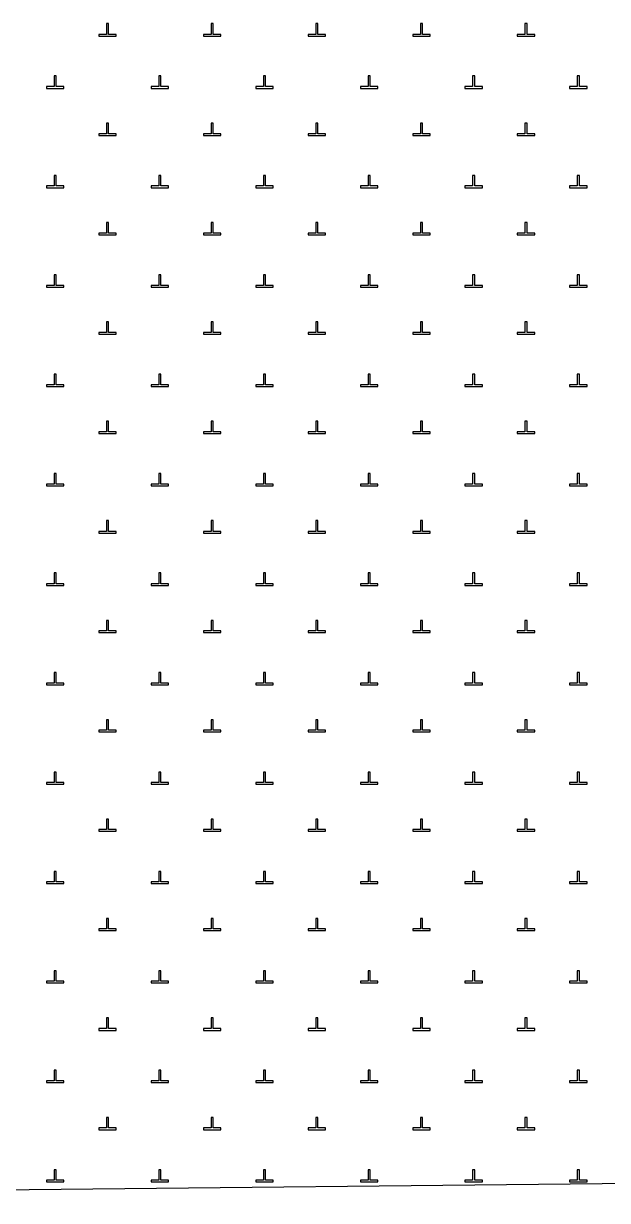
# Model space of a CAD drawing. Extents: x 550890 to 551618, y 1839259 to 1840146.
# Drawn here: x 551432.98 to 551449.73, y 1839868.35 to 1839902.11 of the extents above; entities that cross this region are included whole.
import ezdxf

# ---------------------------------------------------------------- set-up
doc = ezdxf.new("R2010")
doc.units = 0
doc.layers.add('Level 10', color=7, linetype='Continuous')
doc.layers.add('Level 19', color=7, linetype='Continuous')

msp = doc.modelspace()

# ---------------------------------------------------------------- linework, layer by layer
at = {"layer": 'Level 10'}
msp.add_line((551403.77, 1839868.35), (551536.48, 1839869.75), dxfattribs=at)
at = {"layer": 'Level 19'}
for p, q in [((551435.42, 1839902.11), (551435.36, 1839902.11)), ((551435.36, 1839902.11), (551435.36, 1839901.8)), ((551435.42, 1839901.8), (551435.42, 1839902.11)), ((551438.42, 1839902.11), (551438.36, 1839902.11)), ((551438.36, 1839902.11), (551438.36, 1839901.8)), ((551438.42, 1839901.8), (551438.42, 1839902.11)), ((551441.42, 1839902.11), (551441.36, 1839902.11)), ((551441.36, 1839902.11), (551441.36, 1839901.8)), ((551441.42, 1839901.8), (551441.42, 1839902.11)), ((551444.42, 1839902.11), (551444.36, 1839902.11)), ((551444.36, 1839902.11), (551444.36, 1839901.8)), ((551444.42, 1839901.8), (551444.42, 1839902.11)), ((551447.42, 1839902.11), (551447.36, 1839902.11)), ((551447.36, 1839902.11), (551447.36, 1839901.8)), ((551447.42, 1839901.8), (551447.42, 1839902.11)), ((551435.36, 1839901.8), (551435.14, 1839901.8)), ((551435.14, 1839901.8), (551435.14, 1839901.75)), ((551435.64, 1839901.8), (551435.42, 1839901.8)), ((551435.64, 1839901.75), (551435.64, 1839901.8)), ((551438.36, 1839901.8), (551438.14, 1839901.8)), ((551438.14, 1839901.8), (551438.14, 1839901.75)), ((551438.64, 1839901.8), (551438.42, 1839901.8)), ((551438.64, 1839901.75), (551438.64, 1839901.8)), ((551441.36, 1839901.8), (551441.14, 1839901.8)), ((551441.14, 1839901.8), (551441.14, 1839901.75)), ((551441.64, 1839901.8), (551441.42, 1839901.8)), ((551441.64, 1839901.75), (551441.64, 1839901.8)), ((551444.36, 1839901.8), (551444.14, 1839901.8)), ((551444.14, 1839901.8), (551444.14, 1839901.75)), ((551444.64, 1839901.8), (551444.42, 1839901.8)), ((551444.64, 1839901.75), (551444.64, 1839901.8)), ((551447.36, 1839901.8), (551447.14, 1839901.8)), ((551447.14, 1839901.8), (551447.14, 1839901.75)), ((551447.64, 1839901.8), (551447.42, 1839901.8)), ((551447.64, 1839901.75), (551447.64, 1839901.8)), ((551435.14, 1839901.75), (551435.64, 1839901.75)), ((551438.14, 1839901.75), (551438.64, 1839901.75)), ((551441.14, 1839901.75), (551441.64, 1839901.75)), ((551444.14, 1839901.75), (551444.64, 1839901.75)), ((551447.14, 1839901.75), (551447.64, 1839901.75)), ((551433.92, 1839900.61), (551433.86, 1839900.61)), ((551433.86, 1839900.61), (551433.86, 1839900.3)), ((551433.92, 1839900.3), (551433.92, 1839900.61)), ((551436.92, 1839900.61), (551436.86, 1839900.61)), ((551436.86, 1839900.61), (551436.86, 1839900.3)), ((551436.92, 1839900.3), (551436.92, 1839900.61)), ((551439.92, 1839900.61), (551439.86, 1839900.61)), ((551439.86, 1839900.61), (551439.86, 1839900.3)), ((551439.92, 1839900.3), (551439.92, 1839900.61)), ((551442.92, 1839900.61), (551442.86, 1839900.61)), ((551442.86, 1839900.61), (551442.86, 1839900.3)), ((551442.92, 1839900.3), (551442.92, 1839900.61)), ((551445.92, 1839900.61), (551445.86, 1839900.61)), ((551445.86, 1839900.61), (551445.86, 1839900.3)), ((551445.92, 1839900.3), (551445.92, 1839900.61)), ((551448.92, 1839900.61), (551448.86, 1839900.61)), ((551448.86, 1839900.61), (551448.86, 1839900.3)), ((551448.92, 1839900.3), (551448.92, 1839900.61)), ((551433.86, 1839900.3), (551433.64, 1839900.3)), ((551433.64, 1839900.3), (551433.64, 1839900.25)), ((551433.64, 1839900.25), (551434.14, 1839900.25)), ((551434.14, 1839900.3), (551433.92, 1839900.3)), ((551434.14, 1839900.25), (551434.14, 1839900.3)), ((551436.86, 1839900.3), (551436.64, 1839900.3)), ((551436.64, 1839900.3), (551436.64, 1839900.25)), ((551436.64, 1839900.25), (551437.14, 1839900.25)), ((551437.14, 1839900.3), (551436.92, 1839900.3)), ((551437.14, 1839900.25), (551437.14, 1839900.3)), ((551439.86, 1839900.3), (551439.64, 1839900.3)), ((551439.64, 1839900.3), (551439.64, 1839900.25)), ((551439.64, 1839900.25), (551440.14, 1839900.25)), ((551440.14, 1839900.3), (551439.92, 1839900.3)), ((551440.14, 1839900.25), (551440.14, 1839900.3)), ((551442.86, 1839900.3), (551442.64, 1839900.3)), ((551442.64, 1839900.3), (551442.64, 1839900.25)), ((551442.64, 1839900.25), (551443.14, 1839900.25)), ((551443.14, 1839900.3), (551442.92, 1839900.3)), ((551443.14, 1839900.25), (551443.14, 1839900.3)), ((551445.86, 1839900.3), (551445.64, 1839900.3)), ((551445.64, 1839900.3), (551445.64, 1839900.25)), ((551445.64, 1839900.25), (551446.14, 1839900.25)), ((551446.14, 1839900.3), (551445.92, 1839900.3)), ((551446.14, 1839900.25), (551446.14, 1839900.3)), ((551448.86, 1839900.3), (551448.64, 1839900.3)), ((551448.64, 1839900.3), (551448.64, 1839900.25)), ((551448.64, 1839900.25), (551449.14, 1839900.25)), ((551449.14, 1839900.3), (551448.92, 1839900.3)), ((551449.14, 1839900.25), (551449.14, 1839900.3)), ((551435.42, 1839899.25), (551435.36, 1839899.25)), ((551435.36, 1839899.25), (551435.36, 1839898.95)), ((551435.42, 1839898.95), (551435.42, 1839899.25)), ((551438.42, 1839899.25), (551438.36, 1839899.25)), ((551438.36, 1839899.25), (551438.36, 1839898.95)), ((551438.42, 1839898.95), (551438.42, 1839899.25)), ((551441.42, 1839899.25), (551441.36, 1839899.25)), ((551441.36, 1839899.25), (551441.36, 1839898.95)), ((551441.42, 1839898.95), (551441.42, 1839899.25)), ((551444.42, 1839899.25), (551444.36, 1839899.25)), ((551444.36, 1839899.25), (551444.36, 1839898.95)), ((551444.42, 1839898.95), (551444.42, 1839899.25)), ((551447.42, 1839899.25), (551447.36, 1839899.25)), ((551447.36, 1839899.25), (551447.36, 1839898.95)), ((551447.42, 1839898.95), (551447.42, 1839899.25)), ((551435.36, 1839898.95), (551435.14, 1839898.95)), ((551435.14, 1839898.95), (551435.14, 1839898.9)), ((551435.14, 1839898.9), (551435.64, 1839898.9)), ((551435.64, 1839898.95), (551435.42, 1839898.95)), ((551435.64, 1839898.9), (551435.64, 1839898.95)), ((551438.36, 1839898.95), (551438.14, 1839898.95)), ((551438.14, 1839898.95), (551438.14, 1839898.9)), ((551438.14, 1839898.9), (551438.64, 1839898.9)), ((551438.64, 1839898.95), (551438.42, 1839898.95)), ((551438.64, 1839898.9), (551438.64, 1839898.95)), ((551441.36, 1839898.95), (551441.14, 1839898.95)), ((551441.14, 1839898.95), (551441.14, 1839898.9)), ((551441.14, 1839898.9), (551441.64, 1839898.9)), ((551441.64, 1839898.95), (551441.42, 1839898.95)), ((551441.64, 1839898.9), (551441.64, 1839898.95)), ((551444.36, 1839898.95), (551444.14, 1839898.95)), ((551444.14, 1839898.95), (551444.14, 1839898.9)), ((551444.14, 1839898.9), (551444.64, 1839898.9)), ((551444.64, 1839898.95), (551444.42, 1839898.95)), ((551444.64, 1839898.9), (551444.64, 1839898.95)), ((551447.36, 1839898.95), (551447.14, 1839898.95)), ((551447.14, 1839898.95), (551447.14, 1839898.9)), ((551447.14, 1839898.9), (551447.64, 1839898.9)), ((551447.64, 1839898.95), (551447.42, 1839898.95)), ((551447.64, 1839898.9), (551447.64, 1839898.95)), ((551433.92, 1839897.75), (551433.86, 1839897.75)), ((551433.86, 1839897.75), (551433.86, 1839897.45)), ((551433.92, 1839897.45), (551433.92, 1839897.75)), ((551436.92, 1839897.75), (551436.86, 1839897.75)), ((551436.86, 1839897.75), (551436.86, 1839897.45)), ((551436.92, 1839897.45), (551436.92, 1839897.75)), ((551439.92, 1839897.75), (551439.86, 1839897.75)), ((551439.86, 1839897.75), (551439.86, 1839897.45)), ((551439.92, 1839897.45), (551439.92, 1839897.75)), ((551442.92, 1839897.75), (551442.86, 1839897.75)), ((551442.86, 1839897.75), (551442.86, 1839897.45)), ((551442.92, 1839897.45), (551442.92, 1839897.75)), ((551445.92, 1839897.75), (551445.86, 1839897.75)), ((551445.86, 1839897.75), (551445.86, 1839897.45)), ((551445.92, 1839897.45), (551445.92, 1839897.75)), ((551448.92, 1839897.75), (551448.86, 1839897.75)), ((551448.86, 1839897.75), (551448.86, 1839897.45)), ((551448.92, 1839897.45), (551448.92, 1839897.75)), ((551433.86, 1839897.45), (551433.64, 1839897.45)), ((551433.64, 1839897.45), (551433.64, 1839897.4)), ((551433.64, 1839897.4), (551434.14, 1839897.4)), ((551434.14, 1839897.45), (551433.92, 1839897.45)), ((551434.14, 1839897.4), (551434.14, 1839897.45)), ((551436.86, 1839897.45), (551436.64, 1839897.45)), ((551436.64, 1839897.45), (551436.64, 1839897.4)), ((551436.64, 1839897.4), (551437.14, 1839897.4)), ((551437.14, 1839897.45), (551436.92, 1839897.45)), ((551437.14, 1839897.4), (551437.14, 1839897.45)), ((551439.86, 1839897.45), (551439.64, 1839897.45)), ((551439.64, 1839897.45), (551439.64, 1839897.4)), ((551439.64, 1839897.4), (551440.14, 1839897.4)), ((551440.14, 1839897.45), (551439.92, 1839897.45)), ((551440.14, 1839897.4), (551440.14, 1839897.45)), ((551442.86, 1839897.45), (551442.64, 1839897.45)), ((551442.64, 1839897.45), (551442.64, 1839897.4)), ((551442.64, 1839897.4), (551443.14, 1839897.4)), ((551443.14, 1839897.45), (551442.92, 1839897.45)), ((551443.14, 1839897.4), (551443.14, 1839897.45)), ((551445.86, 1839897.45), (551445.64, 1839897.45)), ((551445.64, 1839897.45), (551445.64, 1839897.4)), ((551445.64, 1839897.4), (551446.14, 1839897.4)), ((551446.14, 1839897.45), (551445.92, 1839897.45)), ((551446.14, 1839897.4), (551446.14, 1839897.45)), ((551448.86, 1839897.45), (551448.64, 1839897.45)), ((551448.64, 1839897.45), (551448.64, 1839897.4)), ((551448.64, 1839897.4), (551449.14, 1839897.4)), ((551449.14, 1839897.45), (551448.92, 1839897.45)), ((551449.14, 1839897.4), (551449.14, 1839897.45)), ((551435.42, 1839896.4), (551435.36, 1839896.4)), ((551435.36, 1839896.4), (551435.36, 1839896.1)), ((551435.42, 1839896.1), (551435.42, 1839896.4)), ((551438.42, 1839896.4), (551438.36, 1839896.4)), ((551438.36, 1839896.4), (551438.36, 1839896.1)), ((551438.42, 1839896.1), (551438.42, 1839896.4)), ((551441.42, 1839896.4), (551441.36, 1839896.4)), ((551441.36, 1839896.4), (551441.36, 1839896.1)), ((551441.42, 1839896.1), (551441.42, 1839896.4)), ((551444.42, 1839896.4), (551444.36, 1839896.4)), ((551444.36, 1839896.4), (551444.36, 1839896.1)), ((551444.42, 1839896.1), (551444.42, 1839896.4)), ((551447.42, 1839896.4), (551447.36, 1839896.4)), ((551447.36, 1839896.4), (551447.36, 1839896.1)), ((551447.42, 1839896.1), (551447.42, 1839896.4)), ((551435.36, 1839896.1), (551435.14, 1839896.1)), ((551435.14, 1839896.1), (551435.14, 1839896.05)), ((551435.14, 1839896.05), (551435.64, 1839896.05)), ((551435.64, 1839896.1), (551435.42, 1839896.1)), ((551435.64, 1839896.05), (551435.64, 1839896.1)), ((551438.36, 1839896.1), (551438.14, 1839896.1)), ((551438.14, 1839896.1), (551438.14, 1839896.05)), ((551438.14, 1839896.05), (551438.64, 1839896.05)), ((551438.64, 1839896.1), (551438.42, 1839896.1)), ((551438.64, 1839896.05), (551438.64, 1839896.1)), ((551441.36, 1839896.1), (551441.14, 1839896.1)), ((551441.14, 1839896.1), (551441.14, 1839896.05)), ((551441.14, 1839896.05), (551441.64, 1839896.05)), ((551441.64, 1839896.1), (551441.42, 1839896.1)), ((551441.64, 1839896.05), (551441.64, 1839896.1)), ((551444.36, 1839896.1), (551444.14, 1839896.1)), ((551444.14, 1839896.1), (551444.14, 1839896.05)), ((551444.14, 1839896.05), (551444.64, 1839896.05)), ((551444.64, 1839896.1), (551444.42, 1839896.1)), ((551444.64, 1839896.05), (551444.64, 1839896.1)), ((551447.36, 1839896.1), (551447.14, 1839896.1)), ((551447.14, 1839896.1), (551447.14, 1839896.05)), ((551447.14, 1839896.05), (551447.64, 1839896.05)), ((551447.64, 1839896.1), (551447.42, 1839896.1)), ((551447.64, 1839896.05), (551447.64, 1839896.1)), ((551433.92, 1839894.9), (551433.86, 1839894.9)), ((551433.86, 1839894.9), (551433.86, 1839894.6)), ((551433.92, 1839894.6), (551433.92, 1839894.9)), ((551436.92, 1839894.9), (551436.86, 1839894.9)), ((551436.86, 1839894.9), (551436.86, 1839894.6)), ((551436.92, 1839894.6), (551436.92, 1839894.9)), ((551439.92, 1839894.9), (551439.86, 1839894.9)), ((551439.86, 1839894.9), (551439.86, 1839894.6)), ((551439.92, 1839894.6), (551439.92, 1839894.9)), ((551442.92, 1839894.9), (551442.86, 1839894.9)), ((551442.86, 1839894.9), (551442.86, 1839894.6)), ((551442.92, 1839894.6), (551442.92, 1839894.9)), ((551445.92, 1839894.9), (551445.86, 1839894.9)), ((551445.86, 1839894.9), (551445.86, 1839894.6)), ((551445.92, 1839894.6), (551445.92, 1839894.9)), ((551448.92, 1839894.9), (551448.86, 1839894.9)), ((551448.86, 1839894.9), (551448.86, 1839894.6)), ((551448.92, 1839894.6), (551448.92, 1839894.9)), ((551433.86, 1839894.6), (551433.64, 1839894.6)), ((551433.64, 1839894.6), (551433.64, 1839894.55)), ((551433.64, 1839894.55), (551434.14, 1839894.55)), ((551434.14, 1839894.6), (551433.92, 1839894.6)), ((551434.14, 1839894.55), (551434.14, 1839894.6)), ((551436.86, 1839894.6), (551436.64, 1839894.6)), ((551436.64, 1839894.6), (551436.64, 1839894.55)), ((551436.64, 1839894.55), (551437.14, 1839894.55)), ((551437.14, 1839894.6), (551436.92, 1839894.6)), ((551437.14, 1839894.55), (551437.14, 1839894.6)), ((551439.86, 1839894.6), (551439.64, 1839894.6)), ((551439.64, 1839894.6), (551439.64, 1839894.55)), ((551439.64, 1839894.55), (551440.14, 1839894.55)), ((551440.14, 1839894.6), (551439.92, 1839894.6)), ((551440.14, 1839894.55), (551440.14, 1839894.6)), ((551442.86, 1839894.6), (551442.64, 1839894.6)), ((551442.64, 1839894.6), (551442.64, 1839894.55)), ((551442.64, 1839894.55), (551443.14, 1839894.55)), ((551443.14, 1839894.6), (551442.92, 1839894.6)), ((551443.14, 1839894.55), (551443.14, 1839894.6)), ((551445.86, 1839894.6), (551445.64, 1839894.6)), ((551445.64, 1839894.6), (551445.64, 1839894.55)), ((551445.64, 1839894.55), (551446.14, 1839894.55)), ((551446.14, 1839894.6), (551445.92, 1839894.6)), ((551446.14, 1839894.55), (551446.14, 1839894.6)), ((551448.86, 1839894.6), (551448.64, 1839894.6)), ((551448.64, 1839894.6), (551448.64, 1839894.55)), ((551448.64, 1839894.55), (551449.14, 1839894.55)), ((551449.14, 1839894.6), (551448.92, 1839894.6)), ((551449.14, 1839894.55), (551449.14, 1839894.6)), ((551435.42, 1839893.55), (551435.36, 1839893.55)), ((551435.36, 1839893.55), (551435.36, 1839893.25)), ((551435.42, 1839893.25), (551435.42, 1839893.55)), ((551438.42, 1839893.55), (551438.36, 1839893.55)), ((551438.36, 1839893.55), (551438.36, 1839893.25)), ((551438.42, 1839893.25), (551438.42, 1839893.55)), ((551441.42, 1839893.55), (551441.36, 1839893.55)), ((551441.36, 1839893.55), (551441.36, 1839893.25)), ((551441.42, 1839893.25), (551441.42, 1839893.55)), ((551444.42, 1839893.55), (551444.36, 1839893.55)), ((551444.36, 1839893.55), (551444.36, 1839893.25)), ((551444.42, 1839893.25), (551444.42, 1839893.55)), ((551447.42, 1839893.55), (551447.36, 1839893.55)), ((551447.36, 1839893.55), (551447.36, 1839893.25)), ((551447.42, 1839893.25), (551447.42, 1839893.55)), ((551435.36, 1839893.25), (551435.14, 1839893.25)), ((551435.14, 1839893.25), (551435.14, 1839893.2)), ((551435.14, 1839893.2), (551435.64, 1839893.2)), ((551435.64, 1839893.25), (551435.42, 1839893.25)), ((551435.64, 1839893.2), (551435.64, 1839893.25)), ((551438.36, 1839893.25), (551438.14, 1839893.25)), ((551438.14, 1839893.25), (551438.14, 1839893.2)), ((551438.14, 1839893.2), (551438.64, 1839893.2)), ((551438.64, 1839893.25), (551438.42, 1839893.25)), ((551438.64, 1839893.2), (551438.64, 1839893.25)), ((551441.36, 1839893.25), (551441.14, 1839893.25)), ((551441.14, 1839893.25), (551441.14, 1839893.2)), ((551441.14, 1839893.2), (551441.64, 1839893.2)), ((551441.64, 1839893.25), (551441.42, 1839893.25)), ((551441.64, 1839893.2), (551441.64, 1839893.25)), ((551444.36, 1839893.25), (551444.14, 1839893.25)), ((551444.14, 1839893.25), (551444.14, 1839893.2)), ((551444.14, 1839893.2), (551444.64, 1839893.2)), ((551444.64, 1839893.25), (551444.42, 1839893.25)), ((551444.64, 1839893.2), (551444.64, 1839893.25)), ((551447.36, 1839893.25), (551447.14, 1839893.25)), ((551447.14, 1839893.25), (551447.14, 1839893.2)), ((551447.14, 1839893.2), (551447.64, 1839893.2)), ((551447.64, 1839893.25), (551447.42, 1839893.25)), ((551447.64, 1839893.2), (551447.64, 1839893.25)), ((551433.92, 1839892.05), (551433.86, 1839892.05)), ((551433.86, 1839892.05), (551433.86, 1839891.75)), ((551433.92, 1839891.75), (551433.92, 1839892.05)), ((551436.92, 1839892.05), (551436.86, 1839892.05)), ((551436.86, 1839892.05), (551436.86, 1839891.75)), ((551436.92, 1839891.75), (551436.92, 1839892.05)), ((551439.92, 1839892.05), (551439.86, 1839892.05)), ((551439.86, 1839892.05), (551439.86, 1839891.75)), ((551439.92, 1839891.75), (551439.92, 1839892.05)), ((551442.92, 1839892.05), (551442.86, 1839892.05)), ((551442.86, 1839892.05), (551442.86, 1839891.75)), ((551442.92, 1839891.75), (551442.92, 1839892.05)), ((551445.92, 1839892.05), (551445.86, 1839892.05)), ((551445.86, 1839892.05), (551445.86, 1839891.75)), ((551445.92, 1839891.75), (551445.92, 1839892.05)), ((551448.92, 1839892.05), (551448.86, 1839892.05)), ((551448.86, 1839892.05), (551448.86, 1839891.75)), ((551448.92, 1839891.75), (551448.92, 1839892.05)), ((551433.86, 1839891.75), (551433.64, 1839891.75)), ((551433.64, 1839891.75), (551433.64, 1839891.7)), ((551433.64, 1839891.7), (551434.14, 1839891.7)), ((551434.14, 1839891.75), (551433.92, 1839891.75)), ((551434.14, 1839891.7), (551434.14, 1839891.75)), ((551436.86, 1839891.75), (551436.64, 1839891.75)), ((551436.64, 1839891.75), (551436.64, 1839891.7)), ((551436.64, 1839891.7), (551437.14, 1839891.7)), ((551437.14, 1839891.75), (551436.92, 1839891.75)), ((551437.14, 1839891.7), (551437.14, 1839891.75)), ((551439.86, 1839891.75), (551439.64, 1839891.75)), ((551439.64, 1839891.75), (551439.64, 1839891.7)), ((551439.64, 1839891.7), (551440.14, 1839891.7)), ((551440.14, 1839891.75), (551439.92, 1839891.75)), ((551440.14, 1839891.7), (551440.14, 1839891.75)), ((551442.86, 1839891.75), (551442.64, 1839891.75)), ((551442.64, 1839891.75), (551442.64, 1839891.7)), ((551442.64, 1839891.7), (551443.14, 1839891.7)), ((551443.14, 1839891.75), (551442.92, 1839891.75)), ((551443.14, 1839891.7), (551443.14, 1839891.75)), ((551445.86, 1839891.75), (551445.64, 1839891.75)), ((551445.64, 1839891.75), (551445.64, 1839891.7)), ((551445.64, 1839891.7), (551446.14, 1839891.7)), ((551446.14, 1839891.75), (551445.92, 1839891.75)), ((551446.14, 1839891.7), (551446.14, 1839891.75)), ((551448.86, 1839891.75), (551448.64, 1839891.75)), ((551448.64, 1839891.75), (551448.64, 1839891.7)), ((551448.64, 1839891.7), (551449.14, 1839891.7)), ((551449.14, 1839891.75), (551448.92, 1839891.75)), ((551449.14, 1839891.7), (551449.14, 1839891.75)), ((551435.42, 1839890.7), (551435.36, 1839890.7)), ((551435.36, 1839890.7), (551435.36, 1839890.4)), ((551435.42, 1839890.4), (551435.42, 1839890.7)), ((551438.42, 1839890.7), (551438.36, 1839890.7)), ((551438.36, 1839890.7), (551438.36, 1839890.4)), ((551438.42, 1839890.4), (551438.42, 1839890.7)), ((551441.42, 1839890.7), (551441.36, 1839890.7)), ((551441.36, 1839890.7), (551441.36, 1839890.4)), ((551441.42, 1839890.4), (551441.42, 1839890.7)), ((551444.42, 1839890.7), (551444.36, 1839890.7)), ((551444.36, 1839890.7), (551444.36, 1839890.4)), ((551444.42, 1839890.4), (551444.42, 1839890.7)), ((551447.42, 1839890.7), (551447.36, 1839890.7)), ((551447.36, 1839890.7), (551447.36, 1839890.4)), ((551447.42, 1839890.4), (551447.42, 1839890.7)), ((551435.36, 1839890.4), (551435.14, 1839890.4)), ((551435.14, 1839890.4), (551435.14, 1839890.35)), ((551435.14, 1839890.35), (551435.64, 1839890.35)), ((551435.64, 1839890.4), (551435.42, 1839890.4)), ((551435.64, 1839890.35), (551435.64, 1839890.4)), ((551438.36, 1839890.4), (551438.14, 1839890.4)), ((551438.14, 1839890.4), (551438.14, 1839890.35)), ((551438.14, 1839890.35), (551438.64, 1839890.35)), ((551438.64, 1839890.4), (551438.42, 1839890.4)), ((551438.64, 1839890.35), (551438.64, 1839890.4)), ((551441.36, 1839890.4), (551441.14, 1839890.4)), ((551441.14, 1839890.4), (551441.14, 1839890.35)), ((551441.14, 1839890.35), (551441.64, 1839890.35)), ((551441.64, 1839890.4), (551441.42, 1839890.4)), ((551441.64, 1839890.35), (551441.64, 1839890.4)), ((551444.36, 1839890.4), (551444.14, 1839890.4)), ((551444.14, 1839890.4), (551444.14, 1839890.35)), ((551444.14, 1839890.35), (551444.64, 1839890.35)), ((551444.64, 1839890.4), (551444.42, 1839890.4)), ((551444.64, 1839890.35), (551444.64, 1839890.4)), ((551447.36, 1839890.4), (551447.14, 1839890.4)), ((551447.14, 1839890.4), (551447.14, 1839890.35)), ((551447.14, 1839890.35), (551447.64, 1839890.35)), ((551447.64, 1839890.4), (551447.42, 1839890.4)), ((551447.64, 1839890.35), (551447.64, 1839890.4)), ((551433.92, 1839889.2), (551433.86, 1839889.2)), ((551433.86, 1839889.2), (551433.86, 1839888.9)), ((551433.92, 1839888.9), (551433.92, 1839889.2)), ((551436.92, 1839889.2), (551436.86, 1839889.2)), ((551436.86, 1839889.2), (551436.86, 1839888.9)), ((551436.92, 1839888.9), (551436.92, 1839889.2)), ((551439.92, 1839889.2), (551439.86, 1839889.2)), ((551439.86, 1839889.2), (551439.86, 1839888.9)), ((551439.92, 1839888.9), (551439.92, 1839889.2)), ((551442.92, 1839889.2), (551442.86, 1839889.2)), ((551442.86, 1839889.2), (551442.86, 1839888.9)), ((551442.92, 1839888.9), (551442.92, 1839889.2)), ((551445.92, 1839889.2), (551445.86, 1839889.2)), ((551445.86, 1839889.2), (551445.86, 1839888.9)), ((551445.92, 1839888.9), (551445.92, 1839889.2)), ((551448.92, 1839889.2), (551448.86, 1839889.2)), ((551448.86, 1839889.2), (551448.86, 1839888.9)), ((551448.92, 1839888.9), (551448.92, 1839889.2)), ((551433.86, 1839888.9), (551433.64, 1839888.9)), ((551433.64, 1839888.9), (551433.64, 1839888.85)), ((551433.64, 1839888.85), (551434.14, 1839888.85)), ((551434.14, 1839888.9), (551433.92, 1839888.9)), ((551434.14, 1839888.85), (551434.14, 1839888.9)), ((551436.86, 1839888.9), (551436.64, 1839888.9)), ((551436.64, 1839888.9), (551436.64, 1839888.85)), ((551436.64, 1839888.85), (551437.14, 1839888.85)), ((551437.14, 1839888.9), (551436.92, 1839888.9)), ((551437.14, 1839888.85), (551437.14, 1839888.9)), ((551439.86, 1839888.9), (551439.64, 1839888.9)), ((551439.64, 1839888.9), (551439.64, 1839888.85)), ((551439.64, 1839888.85), (551440.14, 1839888.85)), ((551440.14, 1839888.9), (551439.92, 1839888.9)), ((551440.14, 1839888.85), (551440.14, 1839888.9)), ((551442.86, 1839888.9), (551442.64, 1839888.9)), ((551442.64, 1839888.9), (551442.64, 1839888.85)), ((551442.64, 1839888.85), (551443.14, 1839888.85)), ((551443.14, 1839888.9), (551442.92, 1839888.9)), ((551443.14, 1839888.85), (551443.14, 1839888.9)), ((551445.86, 1839888.9), (551445.64, 1839888.9)), ((551445.64, 1839888.9), (551445.64, 1839888.85)), ((551445.64, 1839888.85), (551446.14, 1839888.85)), ((551446.14, 1839888.9), (551445.92, 1839888.9)), ((551446.14, 1839888.85), (551446.14, 1839888.9)), ((551448.86, 1839888.9), (551448.64, 1839888.9)), ((551448.64, 1839888.9), (551448.64, 1839888.85)), ((551448.64, 1839888.85), (551449.14, 1839888.85)), ((551449.14, 1839888.9), (551448.92, 1839888.9)), ((551449.14, 1839888.85), (551449.14, 1839888.9)), ((551435.42, 1839887.85), (551435.36, 1839887.85)), ((551435.36, 1839887.85), (551435.36, 1839887.54)), ((551435.42, 1839887.54), (551435.42, 1839887.85)), ((551438.42, 1839887.85), (551438.36, 1839887.85)), ((551438.36, 1839887.85), (551438.36, 1839887.54)), ((551438.42, 1839887.54), (551438.42, 1839887.85)), ((551441.42, 1839887.85), (551441.36, 1839887.85)), ((551441.36, 1839887.85), (551441.36, 1839887.54)), ((551441.42, 1839887.54), (551441.42, 1839887.85)), ((551444.42, 1839887.85), (551444.36, 1839887.85)), ((551444.36, 1839887.85), (551444.36, 1839887.54)), ((551444.42, 1839887.54), (551444.42, 1839887.85)), ((551447.42, 1839887.85), (551447.36, 1839887.85)), ((551447.36, 1839887.85), (551447.36, 1839887.54)), ((551447.42, 1839887.54), (551447.42, 1839887.85)), ((551435.36, 1839887.54), (551435.14, 1839887.54)), ((551435.14, 1839887.54), (551435.14, 1839887.49)), ((551435.14, 1839887.49), (551435.64, 1839887.49)), ((551435.64, 1839887.54), (551435.42, 1839887.54)), ((551435.64, 1839887.49), (551435.64, 1839887.54)), ((551438.36, 1839887.54), (551438.14, 1839887.54)), ((551438.14, 1839887.54), (551438.14, 1839887.49)), ((551438.14, 1839887.49), (551438.64, 1839887.49)), ((551438.64, 1839887.54), (551438.42, 1839887.54)), ((551438.64, 1839887.49), (551438.64, 1839887.54)), ((551441.36, 1839887.54), (551441.14, 1839887.54)), ((551441.14, 1839887.54), (551441.14, 1839887.49)), ((551441.14, 1839887.49), (551441.64, 1839887.49)), ((551441.64, 1839887.54), (551441.42, 1839887.54)), ((551441.64, 1839887.49), (551441.64, 1839887.54)), ((551444.36, 1839887.54), (551444.14, 1839887.54)), ((551444.14, 1839887.54), (551444.14, 1839887.49)), ((551444.14, 1839887.49), (551444.64, 1839887.49)), ((551444.64, 1839887.54), (551444.42, 1839887.54)), ((551444.64, 1839887.49), (551444.64, 1839887.54)), ((551447.36, 1839887.54), (551447.14, 1839887.54)), ((551447.14, 1839887.54), (551447.14, 1839887.49)), ((551447.14, 1839887.49), (551447.64, 1839887.49)), ((551447.64, 1839887.54), (551447.42, 1839887.54)), ((551447.64, 1839887.49), (551447.64, 1839887.54)), ((551433.92, 1839886.35), (551433.86, 1839886.35)), ((551433.86, 1839886.35), (551433.86, 1839886.04)), ((551433.92, 1839886.04), (551433.92, 1839886.35)), ((551436.92, 1839886.35), (551436.86, 1839886.35)), ((551436.86, 1839886.35), (551436.86, 1839886.04)), ((551436.92, 1839886.04), (551436.92, 1839886.35)), ((551439.92, 1839886.35), (551439.86, 1839886.35)), ((551439.86, 1839886.35), (551439.86, 1839886.04)), ((551439.92, 1839886.04), (551439.92, 1839886.35)), ((551442.92, 1839886.35), (551442.86, 1839886.35)), ((551442.86, 1839886.35), (551442.86, 1839886.04)), ((551442.92, 1839886.04), (551442.92, 1839886.35)), ((551445.92, 1839886.35), (551445.86, 1839886.35)), ((551445.86, 1839886.35), (551445.86, 1839886.04)), ((551445.92, 1839886.04), (551445.92, 1839886.35)), ((551448.92, 1839886.35), (551448.86, 1839886.35)), ((551448.86, 1839886.35), (551448.86, 1839886.04)), ((551448.92, 1839886.04), (551448.92, 1839886.35)), ((551433.86, 1839886.04), (551433.64, 1839886.04)), ((551433.64, 1839886.04), (551433.64, 1839885.99)), ((551433.64, 1839885.99), (551434.14, 1839885.99)), ((551434.14, 1839886.04), (551433.92, 1839886.04)), ((551434.14, 1839885.99), (551434.14, 1839886.04)), ((551436.86, 1839886.04), (551436.64, 1839886.04)), ((551436.64, 1839886.04), (551436.64, 1839885.99)), ((551436.64, 1839885.99), (551437.14, 1839885.99)), ((551437.14, 1839886.04), (551436.92, 1839886.04)), ((551437.14, 1839885.99), (551437.14, 1839886.04)), ((551439.86, 1839886.04), (551439.64, 1839886.04)), ((551439.64, 1839886.04), (551439.64, 1839885.99)), ((551439.64, 1839885.99), (551440.14, 1839885.99)), ((551440.14, 1839886.04), (551439.92, 1839886.04)), ((551440.14, 1839885.99), (551440.14, 1839886.04)), ((551442.86, 1839886.04), (551442.64, 1839886.04)), ((551442.64, 1839886.04), (551442.64, 1839885.99)), ((551442.64, 1839885.99), (551443.14, 1839885.99)), ((551443.14, 1839886.04), (551442.92, 1839886.04)), ((551443.14, 1839885.99), (551443.14, 1839886.04)), ((551445.86, 1839886.04), (551445.64, 1839886.04)), ((551445.64, 1839886.04), (551445.64, 1839885.99)), ((551445.64, 1839885.99), (551446.14, 1839885.99)), ((551446.14, 1839886.04), (551445.92, 1839886.04)), ((551446.14, 1839885.99), (551446.14, 1839886.04)), ((551448.86, 1839886.04), (551448.64, 1839886.04)), ((551448.64, 1839886.04), (551448.64, 1839885.99)), ((551448.64, 1839885.99), (551449.14, 1839885.99)), ((551449.14, 1839886.04), (551448.92, 1839886.04)), ((551449.14, 1839885.99), (551449.14, 1839886.04)), ((551435.42, 1839884.99), (551435.36, 1839884.99)), ((551435.36, 1839884.99), (551435.36, 1839884.69)), ((551435.42, 1839884.69), (551435.42, 1839884.99)), ((551438.42, 1839884.99), (551438.36, 1839884.99)), ((551438.36, 1839884.99), (551438.36, 1839884.69)), ((551438.42, 1839884.69), (551438.42, 1839884.99)), ((551441.42, 1839884.99), (551441.36, 1839884.99)), ((551441.36, 1839884.99), (551441.36, 1839884.69)), ((551441.42, 1839884.69), (551441.42, 1839884.99)), ((551444.42, 1839884.99), (551444.36, 1839884.99)), ((551444.36, 1839884.99), (551444.36, 1839884.69)), ((551444.42, 1839884.69), (551444.42, 1839884.99)), ((551447.42, 1839884.99), (551447.36, 1839884.99)), ((551447.36, 1839884.99), (551447.36, 1839884.69)), ((551447.42, 1839884.69), (551447.42, 1839884.99)), ((551435.36, 1839884.69), (551435.14, 1839884.69)), ((551435.14, 1839884.69), (551435.14, 1839884.64)), ((551435.14, 1839884.64), (551435.64, 1839884.64)), ((551435.64, 1839884.69), (551435.42, 1839884.69)), ((551435.64, 1839884.64), (551435.64, 1839884.69)), ((551438.36, 1839884.69), (551438.14, 1839884.69)), ((551438.14, 1839884.69), (551438.14, 1839884.64)), ((551438.14, 1839884.64), (551438.64, 1839884.64)), ((551438.64, 1839884.69), (551438.42, 1839884.69)), ((551438.64, 1839884.64), (551438.64, 1839884.69)), ((551441.36, 1839884.69), (551441.14, 1839884.69)), ((551441.14, 1839884.69), (551441.14, 1839884.64)), ((551441.14, 1839884.64), (551441.64, 1839884.64)), ((551441.64, 1839884.69), (551441.42, 1839884.69)), ((551441.64, 1839884.64), (551441.64, 1839884.69)), ((551444.36, 1839884.69), (551444.14, 1839884.69)), ((551444.14, 1839884.69), (551444.14, 1839884.64)), ((551444.14, 1839884.64), (551444.64, 1839884.64)), ((551444.64, 1839884.69), (551444.42, 1839884.69)), ((551444.64, 1839884.64), (551444.64, 1839884.69)), ((551447.36, 1839884.69), (551447.14, 1839884.69)), ((551447.14, 1839884.69), (551447.14, 1839884.64)), ((551447.14, 1839884.64), (551447.64, 1839884.64)), ((551447.64, 1839884.69), (551447.42, 1839884.69)), ((551447.64, 1839884.64), (551447.64, 1839884.69)), ((551433.92, 1839883.49), (551433.86, 1839883.49)), ((551433.86, 1839883.49), (551433.86, 1839883.19)), ((551433.92, 1839883.19), (551433.92, 1839883.49)), ((551436.92, 1839883.49), (551436.86, 1839883.49)), ((551436.86, 1839883.49), (551436.86, 1839883.19)), ((551436.92, 1839883.19), (551436.92, 1839883.49)), ((551439.92, 1839883.49), (551439.86, 1839883.49)), ((551439.86, 1839883.49), (551439.86, 1839883.19)), ((551439.92, 1839883.19), (551439.92, 1839883.49)), ((551442.92, 1839883.49), (551442.86, 1839883.49)), ((551442.86, 1839883.49), (551442.86, 1839883.19)), ((551442.92, 1839883.19), (551442.92, 1839883.49)), ((551445.92, 1839883.49), (551445.86, 1839883.49)), ((551445.86, 1839883.49), (551445.86, 1839883.19)), ((551445.92, 1839883.19), (551445.92, 1839883.49)), ((551448.92, 1839883.49), (551448.86, 1839883.49)), ((551448.86, 1839883.49), (551448.86, 1839883.19)), ((551448.92, 1839883.19), (551448.92, 1839883.49)), ((551433.86, 1839883.19), (551433.64, 1839883.19)), ((551433.64, 1839883.19), (551433.64, 1839883.14)), ((551433.64, 1839883.14), (551434.14, 1839883.14)), ((551434.14, 1839883.19), (551433.92, 1839883.19)), ((551434.14, 1839883.14), (551434.14, 1839883.19)), ((551436.86, 1839883.19), (551436.64, 1839883.19)), ((551436.64, 1839883.19), (551436.64, 1839883.14)), ((551436.64, 1839883.14), (551437.14, 1839883.14)), ((551437.14, 1839883.19), (551436.92, 1839883.19)), ((551437.14, 1839883.14), (551437.14, 1839883.19)), ((551439.86, 1839883.19), (551439.64, 1839883.19)), ((551439.64, 1839883.19), (551439.64, 1839883.14)), ((551439.64, 1839883.14), (551440.14, 1839883.14)), ((551440.14, 1839883.19), (551439.92, 1839883.19)), ((551440.14, 1839883.14), (551440.14, 1839883.19)), ((551442.86, 1839883.19), (551442.64, 1839883.19)), ((551442.64, 1839883.19), (551442.64, 1839883.14)), ((551442.64, 1839883.14), (551443.14, 1839883.14)), ((551443.14, 1839883.19), (551442.92, 1839883.19)), ((551443.14, 1839883.14), (551443.14, 1839883.19)), ((551445.86, 1839883.19), (551445.64, 1839883.19)), ((551445.64, 1839883.19), (551445.64, 1839883.14)), ((551445.64, 1839883.14), (551446.14, 1839883.14)), ((551446.14, 1839883.19), (551445.92, 1839883.19)), ((551446.14, 1839883.14), (551446.14, 1839883.19)), ((551448.86, 1839883.19), (551448.64, 1839883.19)), ((551448.64, 1839883.19), (551448.64, 1839883.14)), ((551448.64, 1839883.14), (551449.14, 1839883.14)), ((551449.14, 1839883.19), (551448.92, 1839883.19)), ((551449.14, 1839883.14), (551449.14, 1839883.19)), ((551435.42, 1839882.14), (551435.36, 1839882.14)), ((551435.36, 1839882.14), (551435.36, 1839881.84)), ((551435.42, 1839881.84), (551435.42, 1839882.14)), ((551438.42, 1839882.14), (551438.36, 1839882.14)), ((551438.36, 1839882.14), (551438.36, 1839881.84)), ((551438.42, 1839881.84), (551438.42, 1839882.14)), ((551441.42, 1839882.14), (551441.36, 1839882.14)), ((551441.36, 1839882.14), (551441.36, 1839881.84)), ((551441.42, 1839881.84), (551441.42, 1839882.14)), ((551444.42, 1839882.14), (551444.36, 1839882.14)), ((551444.36, 1839882.14), (551444.36, 1839881.84)), ((551444.42, 1839881.84), (551444.42, 1839882.14)), ((551447.42, 1839882.14), (551447.36, 1839882.14)), ((551447.36, 1839882.14), (551447.36, 1839881.84)), ((551447.42, 1839881.84), (551447.42, 1839882.14)), ((551435.36, 1839881.84), (551435.14, 1839881.84)), ((551435.14, 1839881.84), (551435.14, 1839881.79)), ((551435.14, 1839881.79), (551435.64, 1839881.79)), ((551435.64, 1839881.84), (551435.42, 1839881.84)), ((551435.64, 1839881.79), (551435.64, 1839881.84)), ((551438.36, 1839881.84), (551438.14, 1839881.84)), ((551438.14, 1839881.84), (551438.14, 1839881.79)), ((551438.14, 1839881.79), (551438.64, 1839881.79)), ((551438.64, 1839881.84), (551438.42, 1839881.84)), ((551438.64, 1839881.79), (551438.64, 1839881.84)), ((551441.36, 1839881.84), (551441.14, 1839881.84)), ((551441.14, 1839881.84), (551441.14, 1839881.79)), ((551441.14, 1839881.79), (551441.64, 1839881.79)), ((551441.64, 1839881.84), (551441.42, 1839881.84)), ((551441.64, 1839881.79), (551441.64, 1839881.84)), ((551444.36, 1839881.84), (551444.14, 1839881.84)), ((551444.14, 1839881.84), (551444.14, 1839881.79)), ((551444.14, 1839881.79), (551444.64, 1839881.79)), ((551444.64, 1839881.84), (551444.42, 1839881.84)), ((551444.64, 1839881.79), (551444.64, 1839881.84)), ((551447.36, 1839881.84), (551447.14, 1839881.84)), ((551447.14, 1839881.84), (551447.14, 1839881.79)), ((551447.14, 1839881.79), (551447.64, 1839881.79)), ((551447.64, 1839881.84), (551447.42, 1839881.84)), ((551447.64, 1839881.79), (551447.64, 1839881.84)), ((551433.92, 1839880.64), (551433.86, 1839880.64)), ((551433.86, 1839880.64), (551433.86, 1839880.34)), ((551433.92, 1839880.34), (551433.92, 1839880.64)), ((551436.92, 1839880.64), (551436.86, 1839880.64)), ((551436.86, 1839880.64), (551436.86, 1839880.34)), ((551436.92, 1839880.34), (551436.92, 1839880.64)), ((551439.92, 1839880.64), (551439.86, 1839880.64)), ((551439.86, 1839880.64), (551439.86, 1839880.34)), ((551439.92, 1839880.34), (551439.92, 1839880.64)), ((551442.92, 1839880.64), (551442.86, 1839880.64)), ((551442.86, 1839880.64), (551442.86, 1839880.34)), ((551442.92, 1839880.34), (551442.92, 1839880.64)), ((551445.92, 1839880.64), (551445.86, 1839880.64)), ((551445.86, 1839880.64), (551445.86, 1839880.34)), ((551445.92, 1839880.34), (551445.92, 1839880.64)), ((551448.92, 1839880.64), (551448.86, 1839880.64)), ((551448.86, 1839880.64), (551448.86, 1839880.34)), ((551448.92, 1839880.34), (551448.92, 1839880.64)), ((551433.86, 1839880.34), (551433.64, 1839880.34)), ((551433.64, 1839880.34), (551433.64, 1839880.29)), ((551433.64, 1839880.29), (551434.14, 1839880.29)), ((551434.14, 1839880.34), (551433.92, 1839880.34)), ((551434.14, 1839880.29), (551434.14, 1839880.34)), ((551436.86, 1839880.34), (551436.64, 1839880.34)), ((551436.64, 1839880.34), (551436.64, 1839880.29)), ((551436.64, 1839880.29), (551437.14, 1839880.29)), ((551437.14, 1839880.34), (551436.92, 1839880.34)), ((551437.14, 1839880.29), (551437.14, 1839880.34)), ((551439.86, 1839880.34), (551439.64, 1839880.34)), ((551439.64, 1839880.34), (551439.64, 1839880.29)), ((551439.64, 1839880.29), (551440.14, 1839880.29)), ((551440.14, 1839880.34), (551439.92, 1839880.34)), ((551440.14, 1839880.29), (551440.14, 1839880.34)), ((551442.86, 1839880.34), (551442.64, 1839880.34)), ((551442.64, 1839880.34), (551442.64, 1839880.29)), ((551442.64, 1839880.29), (551443.14, 1839880.29)), ((551443.14, 1839880.34), (551442.92, 1839880.34)), ((551443.14, 1839880.29), (551443.14, 1839880.34)), ((551445.86, 1839880.34), (551445.64, 1839880.34)), ((551445.64, 1839880.34), (551445.64, 1839880.29)), ((551445.64, 1839880.29), (551446.14, 1839880.29)), ((551446.14, 1839880.34), (551445.92, 1839880.34)), ((551446.14, 1839880.29), (551446.14, 1839880.34)), ((551448.86, 1839880.34), (551448.64, 1839880.34)), ((551448.64, 1839880.34), (551448.64, 1839880.29)), ((551448.64, 1839880.29), (551449.14, 1839880.29)), ((551449.14, 1839880.34), (551448.92, 1839880.34)), ((551449.14, 1839880.29), (551449.14, 1839880.34)), ((551435.42, 1839879.29), (551435.36, 1839879.29)), ((551435.36, 1839879.29), (551435.36, 1839878.99)), ((551435.42, 1839878.99), (551435.42, 1839879.29)), ((551438.42, 1839879.29), (551438.36, 1839879.29)), ((551438.36, 1839879.29), (551438.36, 1839878.99)), ((551438.42, 1839878.99), (551438.42, 1839879.29)), ((551441.42, 1839879.29), (551441.36, 1839879.29)), ((551441.36, 1839879.29), (551441.36, 1839878.99)), ((551441.42, 1839878.99), (551441.42, 1839879.29)), ((551444.42, 1839879.29), (551444.36, 1839879.29)), ((551444.36, 1839879.29), (551444.36, 1839878.99)), ((551444.42, 1839878.99), (551444.42, 1839879.29)), ((551447.42, 1839879.29), (551447.36, 1839879.29)), ((551447.36, 1839879.29), (551447.36, 1839878.99)), ((551447.42, 1839878.99), (551447.42, 1839879.29)), ((551435.36, 1839878.99), (551435.14, 1839878.99)), ((551435.14, 1839878.99), (551435.14, 1839878.94)), ((551435.14, 1839878.94), (551435.64, 1839878.94)), ((551435.64, 1839878.99), (551435.42, 1839878.99)), ((551435.64, 1839878.94), (551435.64, 1839878.99)), ((551438.36, 1839878.99), (551438.14, 1839878.99)), ((551438.14, 1839878.99), (551438.14, 1839878.94)), ((551438.14, 1839878.94), (551438.64, 1839878.94)), ((551438.64, 1839878.99), (551438.42, 1839878.99)), ((551438.64, 1839878.94), (551438.64, 1839878.99)), ((551441.36, 1839878.99), (551441.14, 1839878.99)), ((551441.14, 1839878.99), (551441.14, 1839878.94)), ((551441.14, 1839878.94), (551441.64, 1839878.94)), ((551441.64, 1839878.99), (551441.42, 1839878.99)), ((551441.64, 1839878.94), (551441.64, 1839878.99)), ((551444.36, 1839878.99), (551444.14, 1839878.99)), ((551444.14, 1839878.99), (551444.14, 1839878.94)), ((551444.14, 1839878.94), (551444.64, 1839878.94)), ((551444.64, 1839878.99), (551444.42, 1839878.99)), ((551444.64, 1839878.94), (551444.64, 1839878.99)), ((551447.36, 1839878.99), (551447.14, 1839878.99)), ((551447.14, 1839878.99), (551447.14, 1839878.94)), ((551447.14, 1839878.94), (551447.64, 1839878.94)), ((551447.64, 1839878.99), (551447.42, 1839878.99)), ((551447.64, 1839878.94), (551447.64, 1839878.99)), ((551433.86, 1839877.49), (551433.64, 1839877.49)), ((551433.64, 1839877.49), (551433.64, 1839877.44)), ((551433.92, 1839877.79), (551433.86, 1839877.79)), ((551433.86, 1839877.79), (551433.86, 1839877.49)), ((551433.92, 1839877.49), (551433.92, 1839877.79)), ((551434.14, 1839877.49), (551433.92, 1839877.49)), ((551434.14, 1839877.44), (551434.14, 1839877.49)), ((551436.86, 1839877.49), (551436.64, 1839877.49)), ((551436.64, 1839877.49), (551436.64, 1839877.44)), ((551436.92, 1839877.79), (551436.86, 1839877.79)), ((551436.86, 1839877.79), (551436.86, 1839877.49)), ((551436.92, 1839877.49), (551436.92, 1839877.79)), ((551437.14, 1839877.49), (551436.92, 1839877.49)), ((551437.14, 1839877.44), (551437.14, 1839877.49)), ((551439.86, 1839877.49), (551439.64, 1839877.49)), ((551439.64, 1839877.49), (551439.64, 1839877.44)), ((551439.92, 1839877.79), (551439.86, 1839877.79)), ((551439.86, 1839877.79), (551439.86, 1839877.49)), ((551439.92, 1839877.49), (551439.92, 1839877.79)), ((551440.14, 1839877.49), (551439.92, 1839877.49)), ((551440.14, 1839877.44), (551440.14, 1839877.49)), ((551442.86, 1839877.49), (551442.64, 1839877.49)), ((551442.64, 1839877.49), (551442.64, 1839877.44)), ((551442.92, 1839877.79), (551442.86, 1839877.79)), ((551442.86, 1839877.79), (551442.86, 1839877.49)), ((551442.92, 1839877.49), (551442.92, 1839877.79)), ((551443.14, 1839877.49), (551442.92, 1839877.49)), ((551443.14, 1839877.44), (551443.14, 1839877.49)), ((551445.86, 1839877.49), (551445.64, 1839877.49)), ((551445.64, 1839877.49), (551445.64, 1839877.44)), ((551445.92, 1839877.79), (551445.86, 1839877.79)), ((551445.86, 1839877.79), (551445.86, 1839877.49)), ((551445.92, 1839877.49), (551445.92, 1839877.79)), ((551446.14, 1839877.49), (551445.92, 1839877.49)), ((551446.14, 1839877.44), (551446.14, 1839877.49)), ((551448.86, 1839877.49), (551448.64, 1839877.49)), ((551448.64, 1839877.49), (551448.64, 1839877.44)), ((551448.92, 1839877.79), (551448.86, 1839877.79)), ((551448.86, 1839877.79), (551448.86, 1839877.49)), ((551448.92, 1839877.49), (551448.92, 1839877.79)), ((551449.14, 1839877.49), (551448.92, 1839877.49)), ((551449.14, 1839877.44), (551449.14, 1839877.49)), ((551433.64, 1839877.44), (551434.14, 1839877.44)), ((551436.64, 1839877.44), (551437.14, 1839877.44)), ((551439.64, 1839877.44), (551440.14, 1839877.44)), ((551442.64, 1839877.44), (551443.14, 1839877.44)), ((551445.64, 1839877.44), (551446.14, 1839877.44)), ((551448.64, 1839877.44), (551449.14, 1839877.44)), ((551435.36, 1839876.14), (551435.14, 1839876.14)), ((551435.14, 1839876.14), (551435.14, 1839876.09)), ((551435.42, 1839876.44), (551435.36, 1839876.44)), ((551435.36, 1839876.44), (551435.36, 1839876.14)), ((551435.42, 1839876.14), (551435.42, 1839876.44)), ((551435.64, 1839876.14), (551435.42, 1839876.14)), ((551435.64, 1839876.09), (551435.64, 1839876.14)), ((551438.36, 1839876.14), (551438.14, 1839876.14)), ((551438.14, 1839876.14), (551438.14, 1839876.09)), ((551438.42, 1839876.44), (551438.36, 1839876.44)), ((551438.36, 1839876.44), (551438.36, 1839876.14)), ((551438.42, 1839876.14), (551438.42, 1839876.44)), ((551438.64, 1839876.14), (551438.42, 1839876.14)), ((551438.64, 1839876.09), (551438.64, 1839876.14)), ((551441.36, 1839876.14), (551441.14, 1839876.14)), ((551441.14, 1839876.14), (551441.14, 1839876.09)), ((551441.42, 1839876.44), (551441.36, 1839876.44)), ((551441.36, 1839876.44), (551441.36, 1839876.14)), ((551441.42, 1839876.14), (551441.42, 1839876.44)), ((551441.64, 1839876.14), (551441.42, 1839876.14)), ((551441.64, 1839876.09), (551441.64, 1839876.14)), ((551444.36, 1839876.14), (551444.14, 1839876.14)), ((551444.14, 1839876.14), (551444.14, 1839876.09)), ((551444.42, 1839876.44), (551444.36, 1839876.44)), ((551444.36, 1839876.44), (551444.36, 1839876.14)), ((551444.42, 1839876.14), (551444.42, 1839876.44)), ((551444.64, 1839876.14), (551444.42, 1839876.14)), ((551444.64, 1839876.09), (551444.64, 1839876.14)), ((551447.36, 1839876.14), (551447.14, 1839876.14)), ((551447.14, 1839876.14), (551447.14, 1839876.09)), ((551447.42, 1839876.44), (551447.36, 1839876.44)), ((551447.36, 1839876.44), (551447.36, 1839876.14)), ((551447.42, 1839876.14), (551447.42, 1839876.44)), ((551447.64, 1839876.14), (551447.42, 1839876.14)), ((551447.64, 1839876.09), (551447.64, 1839876.14)), ((551435.14, 1839876.09), (551435.64, 1839876.09)), ((551438.14, 1839876.09), (551438.64, 1839876.09)), ((551441.14, 1839876.09), (551441.64, 1839876.09)), ((551444.14, 1839876.09), (551444.64, 1839876.09)), ((551447.14, 1839876.09), (551447.64, 1839876.09)), ((551433.92, 1839874.94), (551433.86, 1839874.94)), ((551433.86, 1839874.94), (551433.86, 1839874.64)), ((551433.92, 1839874.64), (551433.92, 1839874.94)), ((551436.92, 1839874.94), (551436.86, 1839874.94)), ((551436.86, 1839874.94), (551436.86, 1839874.64)), ((551436.92, 1839874.64), (551436.92, 1839874.94)), ((551439.92, 1839874.94), (551439.86, 1839874.94)), ((551439.86, 1839874.94), (551439.86, 1839874.64)), ((551439.92, 1839874.64), (551439.92, 1839874.94)), ((551442.92, 1839874.94), (551442.86, 1839874.94)), ((551442.86, 1839874.94), (551442.86, 1839874.64)), ((551442.92, 1839874.64), (551442.92, 1839874.94)), ((551445.92, 1839874.94), (551445.86, 1839874.94)), ((551445.86, 1839874.94), (551445.86, 1839874.64)), ((551445.92, 1839874.64), (551445.92, 1839874.94)), ((551448.92, 1839874.94), (551448.86, 1839874.94)), ((551448.86, 1839874.94), (551448.86, 1839874.64)), ((551448.92, 1839874.64), (551448.92, 1839874.94)), ((551433.86, 1839874.64), (551433.64, 1839874.64)), ((551433.64, 1839874.64), (551433.64, 1839874.59)), ((551433.64, 1839874.59), (551434.14, 1839874.59)), ((551434.14, 1839874.64), (551433.92, 1839874.64)), ((551434.14, 1839874.59), (551434.14, 1839874.64)), ((551436.86, 1839874.64), (551436.64, 1839874.64)), ((551436.64, 1839874.64), (551436.64, 1839874.59)), ((551436.64, 1839874.59), (551437.14, 1839874.59)), ((551437.14, 1839874.64), (551436.92, 1839874.64)), ((551437.14, 1839874.59), (551437.14, 1839874.64)), ((551439.86, 1839874.64), (551439.64, 1839874.64)), ((551439.64, 1839874.64), (551439.64, 1839874.59)), ((551439.64, 1839874.59), (551440.14, 1839874.59)), ((551440.14, 1839874.64), (551439.92, 1839874.64)), ((551440.14, 1839874.59), (551440.14, 1839874.64)), ((551442.86, 1839874.64), (551442.64, 1839874.64)), ((551442.64, 1839874.64), (551442.64, 1839874.59)), ((551442.64, 1839874.59), (551443.14, 1839874.59)), ((551443.14, 1839874.64), (551442.92, 1839874.64)), ((551443.14, 1839874.59), (551443.14, 1839874.64)), ((551445.86, 1839874.64), (551445.64, 1839874.64)), ((551445.64, 1839874.64), (551445.64, 1839874.59)), ((551445.64, 1839874.59), (551446.14, 1839874.59)), ((551446.14, 1839874.64), (551445.92, 1839874.64)), ((551446.14, 1839874.59), (551446.14, 1839874.64)), ((551448.86, 1839874.64), (551448.64, 1839874.64)), ((551448.64, 1839874.64), (551448.64, 1839874.59)), ((551448.64, 1839874.59), (551449.14, 1839874.59)), ((551449.14, 1839874.64), (551448.92, 1839874.64)), ((551449.14, 1839874.59), (551449.14, 1839874.64)), ((551435.42, 1839873.59), (551435.36, 1839873.59)), ((551435.36, 1839873.59), (551435.36, 1839873.28)), ((551435.42, 1839873.28), (551435.42, 1839873.59)), ((551438.42, 1839873.59), (551438.36, 1839873.59)), ((551438.36, 1839873.59), (551438.36, 1839873.28)), ((551438.42, 1839873.28), (551438.42, 1839873.59)), ((551441.42, 1839873.59), (551441.36, 1839873.59)), ((551441.36, 1839873.59), (551441.36, 1839873.28)), ((551441.42, 1839873.28), (551441.42, 1839873.59)), ((551444.42, 1839873.59), (551444.36, 1839873.59)), ((551444.36, 1839873.59), (551444.36, 1839873.28)), ((551444.42, 1839873.28), (551444.42, 1839873.59)), ((551447.42, 1839873.59), (551447.36, 1839873.59)), ((551447.36, 1839873.59), (551447.36, 1839873.28)), ((551447.42, 1839873.28), (551447.42, 1839873.59)), ((551435.36, 1839873.28), (551435.14, 1839873.28)), ((551435.14, 1839873.28), (551435.14, 1839873.23)), ((551435.14, 1839873.23), (551435.64, 1839873.23)), ((551435.64, 1839873.28), (551435.42, 1839873.28)), ((551435.64, 1839873.23), (551435.64, 1839873.28)), ((551438.36, 1839873.28), (551438.14, 1839873.28)), ((551438.14, 1839873.28), (551438.14, 1839873.23)), ((551438.14, 1839873.23), (551438.64, 1839873.23)), ((551438.64, 1839873.28), (551438.42, 1839873.28)), ((551438.64, 1839873.23), (551438.64, 1839873.28)), ((551441.36, 1839873.28), (551441.14, 1839873.28)), ((551441.14, 1839873.28), (551441.14, 1839873.23)), ((551441.14, 1839873.23), (551441.64, 1839873.23)), ((551441.64, 1839873.28), (551441.42, 1839873.28)), ((551441.64, 1839873.23), (551441.64, 1839873.28)), ((551444.36, 1839873.28), (551444.14, 1839873.28)), ((551444.14, 1839873.28), (551444.14, 1839873.23)), ((551444.14, 1839873.23), (551444.64, 1839873.23)), ((551444.64, 1839873.28), (551444.42, 1839873.28)), ((551444.64, 1839873.23), (551444.64, 1839873.28)), ((551447.36, 1839873.28), (551447.14, 1839873.28)), ((551447.14, 1839873.28), (551447.14, 1839873.23)), ((551447.14, 1839873.23), (551447.64, 1839873.23)), ((551447.64, 1839873.28), (551447.42, 1839873.28)), ((551447.64, 1839873.23), (551447.64, 1839873.28)), ((551433.92, 1839872.09), (551433.86, 1839872.09)), ((551433.86, 1839872.09), (551433.86, 1839871.78)), ((551433.92, 1839871.78), (551433.92, 1839872.09)), ((551436.92, 1839872.09), (551436.86, 1839872.09)), ((551436.86, 1839872.09), (551436.86, 1839871.78)), ((551436.92, 1839871.78), (551436.92, 1839872.09)), ((551439.92, 1839872.09), (551439.86, 1839872.09)), ((551439.86, 1839872.09), (551439.86, 1839871.78)), ((551439.92, 1839871.78), (551439.92, 1839872.09)), ((551442.92, 1839872.09), (551442.86, 1839872.09)), ((551442.86, 1839872.09), (551442.86, 1839871.78)), ((551442.92, 1839871.78), (551442.92, 1839872.09)), ((551445.92, 1839872.09), (551445.86, 1839872.09)), ((551445.86, 1839872.09), (551445.86, 1839871.78)), ((551445.92, 1839871.78), (551445.92, 1839872.09)), ((551448.92, 1839872.09), (551448.86, 1839872.09)), ((551448.86, 1839872.09), (551448.86, 1839871.78)), ((551448.92, 1839871.78), (551448.92, 1839872.09)), ((551433.86, 1839871.78), (551433.64, 1839871.78)), ((551433.64, 1839871.78), (551433.64, 1839871.73)), ((551433.64, 1839871.73), (551434.14, 1839871.73)), ((551434.14, 1839871.78), (551433.92, 1839871.78)), ((551434.14, 1839871.73), (551434.14, 1839871.78)), ((551436.86, 1839871.78), (551436.64, 1839871.78)), ((551436.64, 1839871.78), (551436.64, 1839871.73)), ((551436.64, 1839871.73), (551437.14, 1839871.73)), ((551437.14, 1839871.78), (551436.92, 1839871.78)), ((551437.14, 1839871.73), (551437.14, 1839871.78)), ((551439.86, 1839871.78), (551439.64, 1839871.78)), ((551439.64, 1839871.78), (551439.64, 1839871.73)), ((551439.64, 1839871.73), (551440.14, 1839871.73)), ((551440.14, 1839871.78), (551439.92, 1839871.78)), ((551440.14, 1839871.73), (551440.14, 1839871.78)), ((551442.86, 1839871.78), (551442.64, 1839871.78)), ((551442.64, 1839871.78), (551442.64, 1839871.73)), ((551442.64, 1839871.73), (551443.14, 1839871.73)), ((551443.14, 1839871.78), (551442.92, 1839871.78)), ((551443.14, 1839871.73), (551443.14, 1839871.78)), ((551445.86, 1839871.78), (551445.64, 1839871.78)), ((551445.64, 1839871.78), (551445.64, 1839871.73)), ((551445.64, 1839871.73), (551446.14, 1839871.73)), ((551446.14, 1839871.78), (551445.92, 1839871.78)), ((551446.14, 1839871.73), (551446.14, 1839871.78)), ((551448.86, 1839871.78), (551448.64, 1839871.78)), ((551448.64, 1839871.78), (551448.64, 1839871.73)), ((551448.64, 1839871.73), (551449.14, 1839871.73)), ((551449.14, 1839871.78), (551448.92, 1839871.78)), ((551449.14, 1839871.73), (551449.14, 1839871.78)), ((551435.42, 1839870.73), (551435.36, 1839870.73)), ((551435.36, 1839870.73), (551435.36, 1839870.43)), ((551435.42, 1839870.43), (551435.42, 1839870.73)), ((551438.42, 1839870.73), (551438.36, 1839870.73)), ((551438.36, 1839870.73), (551438.36, 1839870.43)), ((551438.42, 1839870.43), (551438.42, 1839870.73)), ((551441.42, 1839870.73), (551441.36, 1839870.73)), ((551441.36, 1839870.73), (551441.36, 1839870.43)), ((551441.42, 1839870.43), (551441.42, 1839870.73)), ((551444.42, 1839870.73), (551444.36, 1839870.73)), ((551444.36, 1839870.73), (551444.36, 1839870.43)), ((551444.42, 1839870.43), (551444.42, 1839870.73)), ((551447.42, 1839870.73), (551447.36, 1839870.73)), ((551447.36, 1839870.73), (551447.36, 1839870.43)), ((551447.42, 1839870.43), (551447.42, 1839870.73)), ((551435.36, 1839870.43), (551435.14, 1839870.43)), ((551435.14, 1839870.43), (551435.14, 1839870.38)), ((551435.14, 1839870.38), (551435.64, 1839870.38)), ((551435.64, 1839870.43), (551435.42, 1839870.43)), ((551435.64, 1839870.38), (551435.64, 1839870.43)), ((551438.36, 1839870.43), (551438.14, 1839870.43)), ((551438.14, 1839870.43), (551438.14, 1839870.38)), ((551438.14, 1839870.38), (551438.64, 1839870.38)), ((551438.64, 1839870.43), (551438.42, 1839870.43)), ((551438.64, 1839870.38), (551438.64, 1839870.43)), ((551441.36, 1839870.43), (551441.14, 1839870.43)), ((551441.14, 1839870.43), (551441.14, 1839870.38)), ((551441.14, 1839870.38), (551441.64, 1839870.38)), ((551441.64, 1839870.43), (551441.42, 1839870.43)), ((551441.64, 1839870.38), (551441.64, 1839870.43)), ((551444.36, 1839870.43), (551444.14, 1839870.43)), ((551444.14, 1839870.43), (551444.14, 1839870.38)), ((551444.14, 1839870.38), (551444.64, 1839870.38)), ((551444.64, 1839870.43), (551444.42, 1839870.43)), ((551444.64, 1839870.38), (551444.64, 1839870.43)), ((551447.36, 1839870.43), (551447.14, 1839870.43)), ((551447.14, 1839870.43), (551447.14, 1839870.38)), ((551447.14, 1839870.38), (551447.64, 1839870.38)), ((551447.64, 1839870.43), (551447.42, 1839870.43)), ((551447.64, 1839870.38), (551447.64, 1839870.43)), ((551433.92, 1839869.23), (551433.86, 1839869.23)), ((551433.86, 1839869.23), (551433.86, 1839868.93)), ((551433.92, 1839868.93), (551433.92, 1839869.23)), ((551436.92, 1839869.23), (551436.86, 1839869.23)), ((551436.86, 1839869.23), (551436.86, 1839868.93)), ((551436.92, 1839868.93), (551436.92, 1839869.23)), ((551439.92, 1839869.23), (551439.86, 1839869.23)), ((551439.86, 1839869.23), (551439.86, 1839868.93)), ((551439.92, 1839868.93), (551439.92, 1839869.23)), ((551442.92, 1839869.23), (551442.86, 1839869.23)), ((551442.86, 1839869.23), (551442.86, 1839868.93)), ((551442.92, 1839868.93), (551442.92, 1839869.23)), ((551445.92, 1839869.23), (551445.86, 1839869.23)), ((551445.86, 1839869.23), (551445.86, 1839868.93)), ((551445.92, 1839868.93), (551445.92, 1839869.23)), ((551448.92, 1839869.23), (551448.86, 1839869.23)), ((551448.86, 1839869.23), (551448.86, 1839868.93)), ((551448.92, 1839868.93), (551448.92, 1839869.23)), ((551433.86, 1839868.93), (551433.64, 1839868.93)), ((551433.64, 1839868.93), (551433.64, 1839868.88)), ((551433.64, 1839868.88), (551434.14, 1839868.88)), ((551434.14, 1839868.93), (551433.92, 1839868.93)), ((551434.14, 1839868.88), (551434.14, 1839868.93)), ((551436.86, 1839868.93), (551436.64, 1839868.93)), ((551436.64, 1839868.93), (551436.64, 1839868.88)), ((551436.64, 1839868.88), (551437.14, 1839868.88)), ((551437.14, 1839868.93), (551436.92, 1839868.93)), ((551437.14, 1839868.88), (551437.14, 1839868.93)), ((551439.86, 1839868.93), (551439.64, 1839868.93)), ((551439.64, 1839868.93), (551439.64, 1839868.88)), ((551439.64, 1839868.88), (551440.14, 1839868.88)), ((551440.14, 1839868.93), (551439.92, 1839868.93)), ((551440.14, 1839868.88), (551440.14, 1839868.93)), ((551442.86, 1839868.93), (551442.64, 1839868.93)), ((551442.64, 1839868.93), (551442.64, 1839868.88)), ((551442.64, 1839868.88), (551443.14, 1839868.88)), ((551443.14, 1839868.93), (551442.92, 1839868.93)), ((551443.14, 1839868.88), (551443.14, 1839868.93)), ((551445.86, 1839868.93), (551445.64, 1839868.93)), ((551445.64, 1839868.93), (551445.64, 1839868.88)), ((551445.64, 1839868.88), (551446.14, 1839868.88)), ((551446.14, 1839868.93), (551445.92, 1839868.93)), ((551446.14, 1839868.88), (551446.14, 1839868.93)), ((551448.86, 1839868.93), (551448.64, 1839868.93)), ((551448.64, 1839868.93), (551448.64, 1839868.88)), ((551448.64, 1839868.88), (551449.14, 1839868.88)), ((551449.14, 1839868.93), (551448.92, 1839868.93)), ((551449.14, 1839868.88), (551449.14, 1839868.93))]:
    msp.add_line(p, q, dxfattribs=at)

doc.saveas('drawing.dxf')
